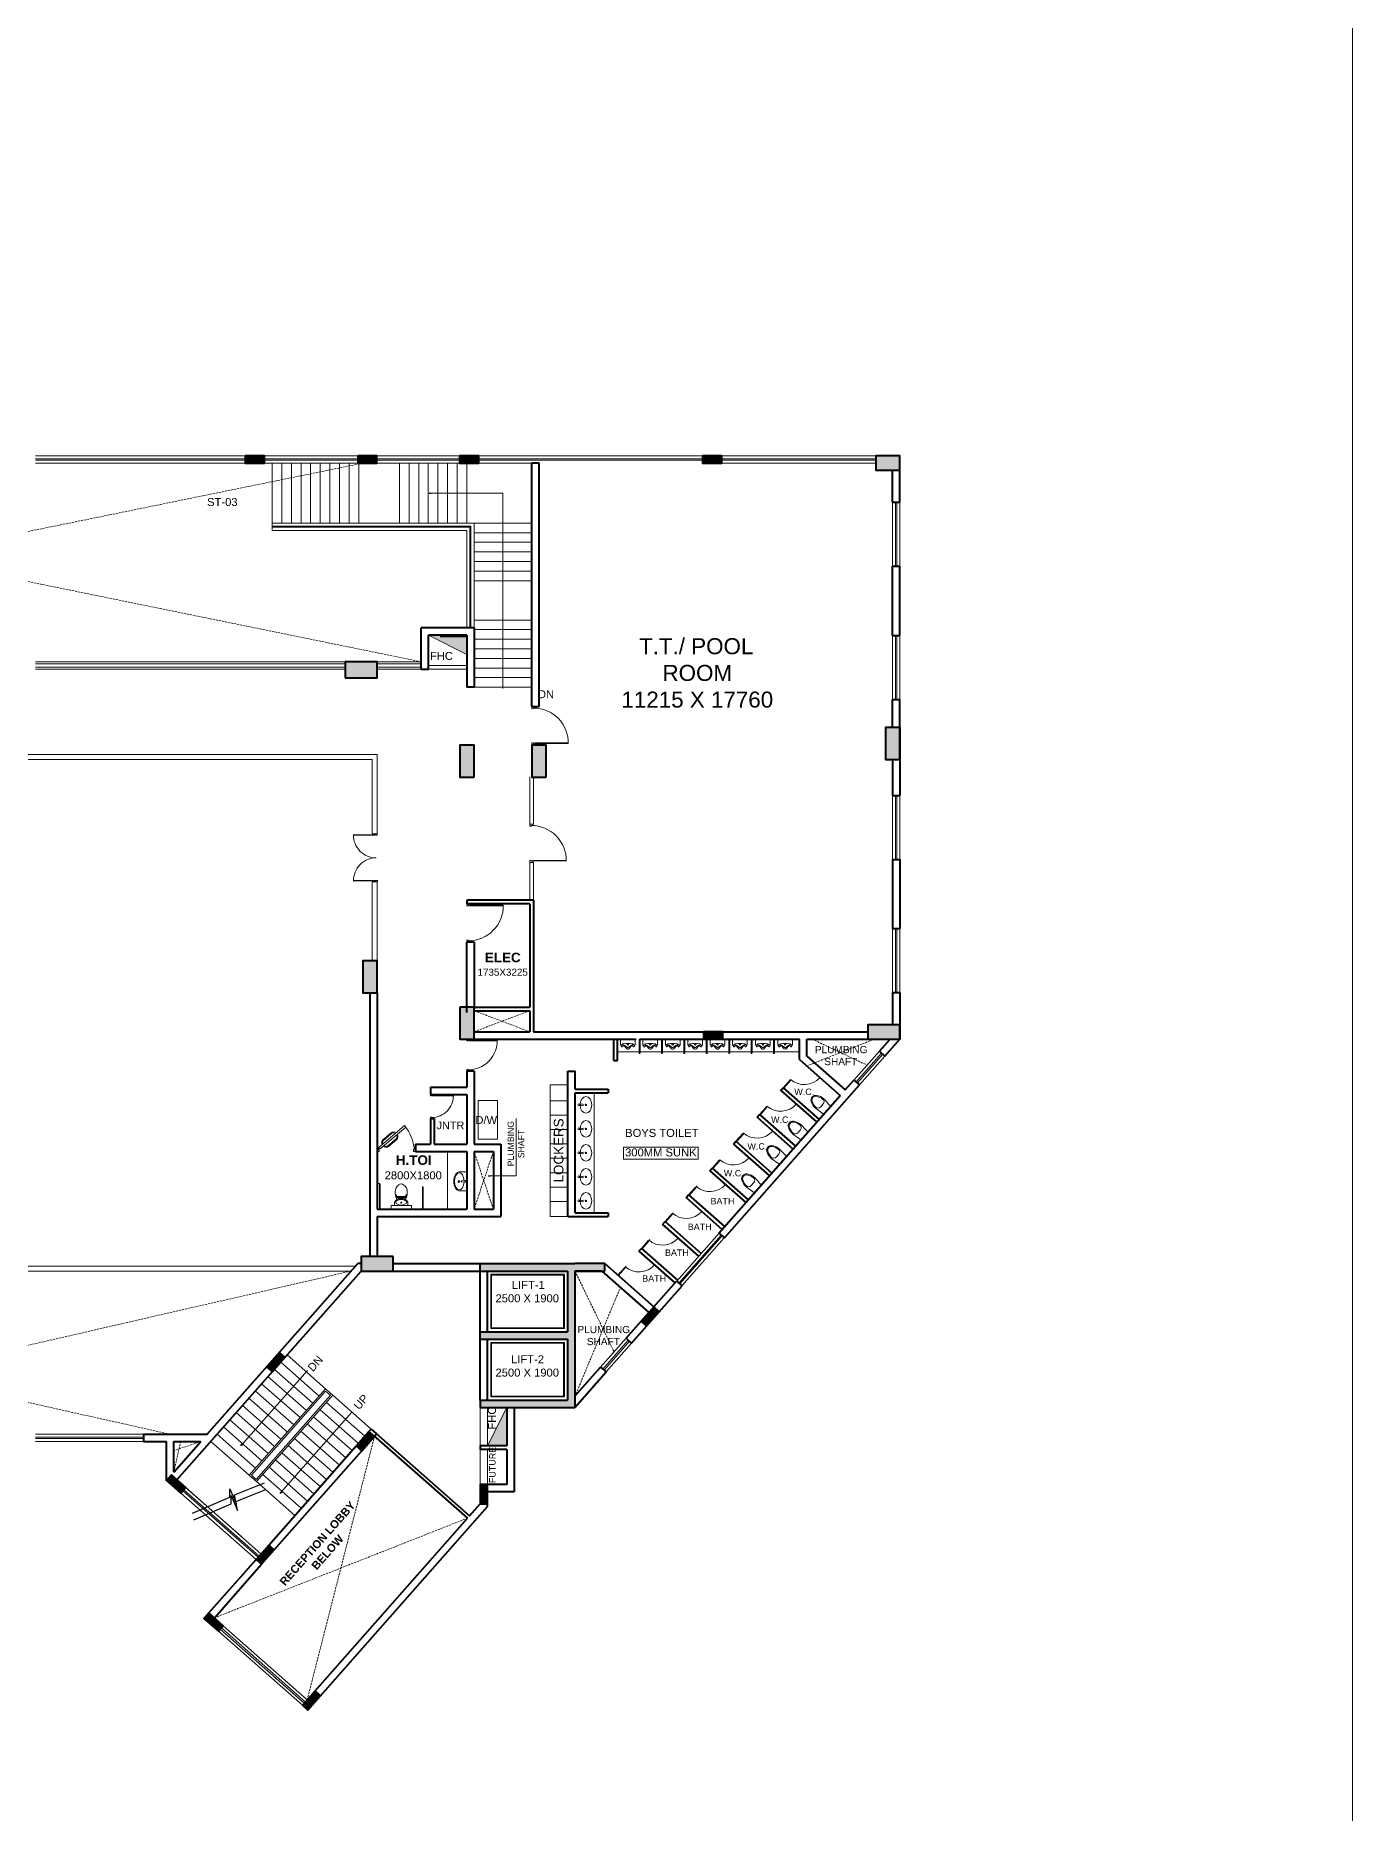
# Model space of a CAD drawing. Header units: inches. Extents: x 3031157 to 3117753, y 705284 to 945006.
# Drawn here: x 3076631 to 3117753, y 769387 to 824922 of the extents above; entities that cross this region are included whole.
import ezdxf

# ---------------------------------------------------------------- set-up
doc = ezdxf.new("R2010")
doc.units = ezdxf.units.IN
doc.header["$LTSCALE"] = 250
doc.header["$MEASUREMENT"] = 0
doc.linetypes.add('HIDDEN', pattern=[0.375, 0.25, -0.125])
doc.layers.get('0').update_dxf_attribs({"lineweight": 13})
for name, color, linetype, lineweight in [('col', 6, 'Continuous', 40), ('door', 3, 'Continuous', 15), ('ele', 2, 'Continuous', 20), ('fixtures', 171, 'Continuous', 15), ('hatch', 8, 'Continuous', 5), ('hidden', 116, 'HIDDEN', 13), ('Stairs', 2, 'Continuous', 18), ('text', 190, 'Continuous', 20), ('wall', 1, 'Continuous', 40), ('win', 4, 'Continuous', 18)]:
    doc.layers.add(name, color=color, linetype=linetype, lineweight=lineweight)
doc.styles.get("Standard").update_dxf_attribs({"font": 'swissc.ttf', "height": 100})
doc.dimstyles.get("Standard").update_dxf_attribs({"dimtxt": 100, "dimasz": 50, "dimexe": 50, "dimexo": 50, "dimgap": 1, "dimtad": 0, "dimdec": 0, "dimzin": 4, "dimdsep": 46, "dimtxsty": 'Standard', "dimblk1": 'ARCHTICK', "dimblk2": 'ARCHTICK', "dimsah": 1, "dimcen": 0, "dimdle": 50, "dimclrd": 45, "dimclre": 45, "dimclrt": 256, "dimadec": 0, "dimazin": 0, "dimtfac": 4, "dimtdec": 0, "dimtofl": 0, "dimtmove": 2, "dimatfit": 0, "dimldrblk": 'OPEN30', "dimfxl": 1.5, "dimtolj": 1, "dimtzin": 0, "dimlwd": 18, "dimlwe": 18, "dimarcsym": 0})

# ---------------------------------------------------------------- blocks, each defined once
blk = doc.blocks.new('DRGD')
at = {"layer": 'door', "color": 5, "lineweight": 18, "ltscale": 0.1, "extrusion": (-0.009968, 0.003642, 0.999944)}
for p, q in [((2728739, 21328, 0), (2728507, 20693, 0)), ((2728752, 21323, 0), (2728520, 20688, 0)), ((2728712, 21340, 0), (2728734, 21398)), ((2728712, 21340, 0), (2728740, 21330, 0)), ((2728734, 21398), (2728773, 21384, 0)), ((2728740, 21330, 0), (2728750, 21357, 0)), ((2728751, 21325, 0), (2728740, 21330, 0)), ((2728750, 21357, 0), (2728761, 21353, 0)), ((2728773, 21384, 0), (2728761, 21353, 0))]:
    blk.add_line(p, q, dxfattribs=at)
at = {"layer": 'door', "color": 5, "lineweight": 18, "ltscale": 0.1, "extrusion": (0.009988, -0.003586, 0.999944)}
for p, q in [((2730082, 20840, 0), (2729853, 20205, 0)), ((2730095, 20837, 0), (2729866, 20200, 0)), ((2730082, 20840, 0), (2730094, 20835, 0)), ((2730104, 20898, 0), (2730092, 20867, 0)), ((2730104, 20863, 0), (2730092, 20867, 0)), ((2730094, 20835, 0), (2730104, 20863, 0)), ((2730122, 20825, 0), (2730094, 20835, 0)), ((2730143, 20884, 0), (2730104, 20898, 0)), ((2730122, 20825, 0), (2730143, 20884, 0))]:
    blk.add_line(p, q, dxfattribs=at)
at = {"layer": 'door', "lineweight": 18, "ltscale": 0.1, "extrusion": (-0.009968, 0.003642, 0.999944)}
blk.add_arc((2728627, 21451, -27122), 708, 248.6234, 339.9457, dxfattribs=at)
at = {"layer": 'door', "lineweight": 18, "ltscale": 0.1, "extrusion": (0.009988, -0.003586, 0.999944)}
blk.add_arc((2729956, 20968, 27194), 708, 160.236, 251.5583, dxfattribs=at)
blk = doc.blocks.new('esr')
at = {"layer": 'door', "color": 5, "lineweight": 18, "ltscale": 0.1}
for p, q in [((3230921, 1727251), (3230914, 1727206)), ((3230914, 1727206), (3230959, 1727200)), ((3230921, 1727251), (3231016, 1727237)), ((3230959, 1727200), (3230956, 1727181)), ((3231007, 1727173), (3230956, 1727181)), ((3231016, 1727237), (3231007, 1727173)), ((3230749, 1726108), (3229720, 1726260)), ((3230753, 1726129), (3229722, 1726280)), ((3230746, 1726063), (3230753, 1726108)), ((3230746, 1726063), (3230842, 1726049)), ((3230756, 1726127), (3230753, 1726108)), ((3230753, 1726108), (3230797, 1726101)), ((3230797, 1726101), (3230800, 1726120)), ((3230851, 1726113), (3230800, 1726120)), ((3230842, 1726049), (3230851, 1726113))]:
    blk.add_line(p, q, dxfattribs=at)
at = {"layer": 'door', "lineweight": 18, "ltscale": 0.1}
blk.add_arc((3230800, 1726122, 0), 1089, 81.6364, 172.9588, dxfattribs=at)
blk = doc.blocks.new('urinal')
at = {"linetype": 'ByBlock'}
for p, q in [((-229, 178), (-193, 240)), ((-229, 178), (-210, 192)), ((-229, 0), (-229, 178)), ((229, 0), (-229, 0)), ((-206, 194), (-193, 238)), ((-162, 157), (-202, 192)), ((-149, 214), (-183, 241)), ((-148, 188), (-154, 165)), ((-34, 300), (-115, 216)), ((-112, 193), (-15, 262)), ((6, 311), (-6, 311)), ((112, 193), (15, 262)), ((116, 215), (34, 300)), ((148, 188), (154, 165)), ((149, 214), (183, 241)), ((162, 157), (202, 192)), ((229, 178), (193, 240)), ((206, 194), (193, 238)), ((229, 178), (210, 192)), ((229, 0), (229, 178))]:
    blk.add_line(p, q, dxfattribs=at)
blk.add_lwpolyline([(-229, 0), (229, 0), (229, 178), (193, 240, 0.462596), (183, 241), (149, 214, -0.372868), (116, 215), (34, 300, 0.202807), (6, 311), (-6, 311, 0.202927), (-34, 300), (-115, 216, -0.38943), (-149, 214), (-183, 241, 0.538117), (-193, 238), (-229, 178)], format="xyb", close=True)
for centre, radius, start, end in [((-206, 187, 680), 6.35, 49.3986, 128.422), ((-187, 237, 680), 6.35, 50.6743, 163.8161), ((-137, 186, 680), 38.1, 229.3974, 262.8826), ((-142, 161, 680), 12.7, 163.818, 262.782), ((-133, 233, 680), 25.4, 230.6746, 315.7843), ((-135, 184, 680), 12.7, 89.9999, 163.8173), ((-138, 229, 680), 44.4, 256.5857, 305.453), ((0, 1283, 680), 1143, 262.7821, 277.2179), ((-6, 273, 680), 38.1, 90.0004, 135.8591), ((0, 162, 680), 23.8, 291.257, 248.743), ((0, 241, 680), 25.4, 54.5473, 125.4527), ((6, 273, 680), 38.1, 44.1415, 89.9996), ((138, 229, 680), 44.4, 234.547, 283.4144), ((133, 233, 680), 25.4, 227.5305, 309.3256), ((135, 184, 680), 12.7, 16.1816, 89.9993), ((137, 186, 680), 38.1, 277.1175, 310.6026), ((142, 161, 680), 12.7, 277.2175, 16.1809), ((187, 237, 680), 6.35, 16.1838, 129.3258), ((206, 187, 680), 6.35, 51.5788, 130.6007)]:
    blk.add_arc(centre, radius, start, end, dxfattribs=at)
blk = doc.blocks.new('_ArchTick')
at = {"color": 0, "linetype": 'ByBlock', "const_width": 0.15}
blk.add_lwpolyline([(-0.5, -0.5), (0.5, 0.5)], dxfattribs=at)
blk = doc.blocks.new('_Open30')
at = {"color": 0, "linetype": 'ByBlock', "lineweight": -2}
for p, q in [((-1, 0.3), (0, 0)), ((0, 0), (-1, -0.3)), ((0, 0), (-1, 0))]:
    blk.add_line(p, q, dxfattribs=at)
blk = doc.blocks.new('Handicapped Door-flat-1')
at = {"layer": 'door', "color": 1, "ltscale": 0.1}
for p, q in [((-728, 285), (-728, 229)), ((-671, 229), (-728, 229)), ((-671, 229), (-671, 247)), ((-613, 247), (-671, 247)), ((-613, 285), (-613, 247)), ((-728, -765), (-728, -708)), ((-671, -708), (-728, -708)), ((-671, -708), (-671, -726)), ((-613, -726), (-671, -726)), ((-613, -765), (-613, -726))]:
    blk.add_line(p, q, dxfattribs=at)
at = {"layer": 'door', "color": 1, "linetype": 'Continuous', "ltscale": 0.1}
for p, q in [((-728, 285), (-613, 285)), ((-728, -765), (-613, -765))]:
    blk.add_line(p, q, dxfattribs=at)
at = {"layer": 'door', "ltscale": 0.1}
for p, q in [((-655, -683), (-56, 17)), ((-56, 17), (-17, -18)), ((-616, -718), (-17, -18)), ((-586, -451), (-395, -228)), ((-567, -467), (-377, -244)), ((-422, -591), (-232, -368)), ((-404, -607), (-213, -384)), ((-258, -218), (-258, -218)), ((-616, -718), (-655, -683))]:
    blk.add_line(p, q, dxfattribs=at)
at = {"layer": 'door'}
for centre, major_axis, start_param, end_param in [((-800, -984), (0, 1246), 5.624712, 6.133266), ((-511, -515), (0, 97.7), 0.862882, 2.433679), ((-511, -515), (0, 73.3), 0.862882, 2.433679), ((-321, -292), (0, 97.7), 5.575271, 7.146068), ((-321, -292), (0, 73.3), 5.575271, 7.146068), ((-288, -320), (0, 73.3), 4.004475, 5.452185), ((-288, -320), (0, 97.7), 4.004475, 5.483059), ((-478, -543), (0, 97.7), 2.525891, 4.004475), ((-478, -543), (0, 73.3), 2.556765, 4.004475)]:
    blk.add_ellipse(centre, major_axis=major_axis, ratio=0.999121, start_param=start_param, end_param=end_param, dxfattribs=at)
blk = doc.blocks.new('toilet')
at = {"layer": 'fixtures'}
for p, q in [((0, 202), (0, -202)), ((105, 208), (5, 208)), ((250, 156), (181, 132)), ((220, 90), (245, 94)), ((220, 70), (220, 90)), ((245, 66), (220, 70)), ((245, 97), (245, 140)), ((245, -97), (245, 97)), ((245, 88), (251, 88)), ((251, 72), (245, 72)), ((251, 88), (251, 72)), ((255, -87), (255, 87)), ((338, 181), (265, 165)), ((265, -145), (265, 145)), ((310, 149), (342, 156)), ((5, -208), (105, -208)), ((181, -132), (250, -156)), ((245, -66), (220, -70)), ((220, -70), (220, -90)), ((220, -90), (245, -94)), ((251, -72), (245, -72)), ((245, -88), (251, -88)), ((245, -140), (245, -97)), ((251, -88), (251, -72)), ((265, -165), (338, -181)), ((342, -156), (310, -149))]:
    blk.add_line(p, q, dxfattribs=at)
for radius in [16, 13]:
    blk.add_circle((90, 0), radius, dxfattribs=at)
for centre, radius, start, end in [((5, 202), 5, 90, 180), ((41, 64), 157, 36.0015, 65.8444), ((-117, -12), 331, 18.2042, 30.5751), ((-350, -28), 560, 2.8785, 12.3105), ((-350, 28), 560, 347.6895, 357.1215), ((270, 140), 25, 142.573, 180.002), ((250, 97), 5, 180, 270), ((270, 140), 25, 102.497, 142.568), ((250, 87), 5, 0, 90.001), ((290, 145), 25, 115.488, 180), ((1868, 0), 1583, 175.408, 184.592), ((315, 125), 25, 102.5, 175.408), ((430, -287), 477, 90.0002, 101.1575), ((430, -81), 271, 35.1556, 90.0607), ((541, 0), 134, 325.855, 34.145), ((5, -202), 5, 180, 270), ((41, -64), 157, 294.1556, 323.9985), ((-117, 12), 331, 329.4249, 341.7958), ((250, -97), 5, 90, 180), ((270, -140), 25, 179.998, 217.427), ((250, -87), 5, 269.999, 0), ((270, -140), 25, 217.432, 257.503), ((290, -145), 25, 179.999, 244.512), ((315, -125), 25, 184.592, 257.5), ((430, 287), 477, 258.8425, 269.9998), ((430, 81), 271, 269.9393, 324.8444)]:
    blk.add_arc(centre, radius, start, end, dxfattribs=at)
blk.add_ellipse((102, 0), major_axis=(0, -166), ratio=0.524375, dxfattribs=at)
blk = doc.blocks.new('HD-WB')
for p, q in [((0, 210), (0, 0)), ((0, 0), (278, 0)), ((276, 28), (283, 154)), ((278, 0), (600, 0)), ((324, 28), (317, 154)), ((600, 208), (600, 0))]:
    blk.add_line(p, q)
for centre, radius in [((300, 243), 30), ((300, 28), 24.3), ((300, 243), 20), ((300, 28), 16.2)]:
    blk.add_circle(centre, radius)
blk.add_arc((300, 154), 17.1, 359.9943, 179.9943)
for centre, major_axis, ratio, start_param, end_param in [((300, 208), (-300, 0), 0.667533, 3.141593, 6.283185), ((300, 232), (268, 0), 0.552016, -1.490812, 4.632335)]:
    blk.add_ellipse(centre, major_axis=major_axis, ratio=ratio, start_param=start_param, end_param=end_param)
blk = doc.blocks.new('A$C618E22CC')
at = {"ltscale": 0.005}
for p, q in [((25, 239, -60), (129, 227, -60)), ((129, 199, -60), (25, 187, -60))]:
    blk.add_line(p, q, dxfattribs=at)
for centre, radius in [((61, 213, -60), 16.2), ((210, 213, -60), 17)]:
    blk.add_circle(centre, radius, dxfattribs=at)
at = {"ltscale": 0.005, "extrusion": (0, 0, -1)}
blk.add_arc((-26, 213, 60), 25.7, 271.3849, 88.6151, dxfattribs=at)
at = {"ltscale": 0.005}
blk.add_arc((129, 213, -60), 13.6, 270.0001, 89.9999, dxfattribs=at)
at = {"ltscale": 0.005, "extrusion": (0, 0, -1)}
blk.add_ellipse((210, 213, -60), major_axis=(0, 213), ratio=0.698357, dxfattribs=at)
blk = doc.blocks.new('WC-WH')
for points in [[(315, 195), (22, 165, 0.384412), (0, 140), (0, -140, 0.383904), (22, -165, 0.001434), (314, -195, 0.140641), (560, -125, 0.259738), (630, 0, 0.259738), (560, 125, 0.139471)], [(225, 65), (225, -65, 0.422961), (328, -165, 0.13189), (544, -100, 0.259738), (600, 0, 0.259738), (544, 100, 0.13189), (328, 165, 0.422961)]]:
    blk.add_lwpolyline(points, format="xyb", close=True)
blk.add_arc((316, -170), 25, 264.2811, 270.16)
blk = doc.blocks.new('A$C68EC05DD')
at = {"layer": 'fixtures'}
for p, q in [((430, 650), (0, 163)), ((917, 220), (901, 201)), ((936, 203), (920, 184))]:
    blk.add_line(p, q, dxfattribs=at)
blk.add_arc((430, 650), 650, 228.5492, 318.5492, dxfattribs=at)

msp = doc.modelspace()

# ---------------------------------------------------------------- hatches: boundary and pattern name
at = {"layer": 'hatch'}
for points in [[(3083181, 811795), (3083181, 811565), (3083781, 811565), (3083781, 811795)], [(3086693, 811795), (3086693, 811565), (3087293, 811565), (3087293, 811795)], [(3089871, 811795), (3089871, 811565), (3090471, 811565), (3090471, 811795)], [(3097461, 811795), (3097461, 811565), (3098061, 811565), (3098061, 811795)], [(3103621, 811345), (3103621, 811795), (3102871, 811795), (3102871, 811345)], [(3086296, 805360), (3086296, 804860), (3087296, 804860), (3087296, 805360)], [(3103171, 802310), (3103621, 802310), (3103621, 803310), (3103171, 803310)], [(3089876, 801760), (3090326, 801760), (3090326, 802760), (3089876, 802760)], [(3092126, 801760), (3092576, 801760), (3092576, 802760), (3092126, 802760)], [(3086846, 795015), (3087296, 795015), (3087296, 796015), (3086846, 796015)], [(3090326, 794575), (3089876, 794575), (3089876, 793575), (3090326, 793575)], [(3097492, 793805), (3097492, 793575), (3098092, 793575), (3098092, 793805)], [(3103621, 793575), (3103621, 794025), (3102621, 794025), (3102621, 793575)], [(3087796, 786330), (3087796, 786780), (3086796, 786780), (3086796, 786330)], [(3093474, 786560), (3090514, 786560), (3090514, 786330), (3093244, 786330), (3093244, 784430), (3090514, 784430), (3090514, 784200), (3093244, 784200), (3093244, 782300), (3090514, 782300), (3090514, 782070), (3093474, 782070)], [(3093474, 786560), (3093474, 786330), (3094406, 786330), (3094406, 786560)], [(3095540, 784760), (3095712, 784608), (3096109, 785058), (3095937, 785210)], [(3083849, 783336), (3084021, 783184), (3084418, 783634), (3084246, 783786)], [(3086646, 780869), (3086819, 780717), (3087216, 781167), (3087043, 781319)], [(3081322, 779564), (3081170, 779392), (3080720, 779789), (3080872, 779961)], [(3090514, 779061), (3090744, 779061), (3090744, 779661), (3090514, 779661)], [(3083518, 777321), (3083690, 777169), (3084087, 777619), (3083915, 777771)], [(3082042, 775649), (3081890, 775476), (3082340, 775079), (3082492, 775252)], [(3084962, 772767), (3085135, 772615), (3085532, 773064), (3085359, 773217)]]:
    msp.add_hatch(color=256, dxfattribs=at).paths.add_polyline_path(points)
h = msp.add_hatch(color=256, dxfattribs=at)
h.dxf.hatch_style = 1
h.paths.add_polyline_path([(3090101, 805589), (3090101, 806187), (3088901, 806189)])
h = msp.add_hatch(dxfattribs=at)
h.set_pattern_fill('ANSI31', color=256)
h.set_pattern_definition([(45, (-4476695.52268, 1984438.26766), (-0.0883883476483, 0.0883883476483), [])])
h.paths.add_polyline_path([(3090744, 780870), (3091342, 780870), (3091344, 782070)])

# ---------------------------------------------------------------- linework, layer by layer
msp.add_lwpolyline([(3031157, 945006), (3117753, 945006), (3117753, 705284), (3031157, 705284)], close=True)
at = {"layer": 'col'}
for p, q in [((3090514, 786330), (3090514, 786560)), ((3090514, 786560), (3093474, 786560)), ((3090514, 786330), (3090514, 786560)), ((3094406, 786560), (3093474, 786560)), ((3093474, 786560), (3093474, 786560)), ((3094406, 786560, 9440), (3093474, 786560, 9440)), ((3094406, 786330, 9440), (3094406, 786560, 9440)), ((3090514, 786330), (3093244, 786330)), ((3090514, 786330), (3093244, 786330)), ((3093244, 786330), (3093244, 784430)), ((3093244, 786330), (3093244, 784430)), ((3094319, 786330), (3093474, 786330)), ((3093474, 786330), (3093474, 782070)), ((3093474, 786330, 9440), (3094406, 786330, 9440)), ((3090514, 784430), (3093244, 784430)), ((3090514, 784200), (3090514, 784430)), ((3090514, 784430), (3093244, 784430)), ((3090514, 784200), (3090514, 784430)), ((3090514, 784200), (3093244, 784200)), ((3090514, 784200), (3093244, 784200)), ((3093244, 784200), (3093244, 782300)), ((3093244, 784200), (3093244, 782300)), ((3090514, 782300), (3093244, 782300)), ((3090514, 782300), (3090514, 782070)), ((3090514, 782300), (3093244, 782300)), ((3090514, 782300), (3090514, 782070)), ((3090514, 782070), (3093474, 782070)), ((3090514, 782070), (3093474, 782070)), ((3093056, 782070), (3093474, 782070))]:
    msp.add_line(p, q, dxfattribs=at)
for points, elevation in [([(3083181, 811795), (3083181, 811565), (3083781, 811565), (3083781, 811795)], 18880), ([(3086693, 811795), (3086693, 811565), (3087293, 811565), (3087293, 811795)], 9440), ([(3089871, 811795), (3089871, 811565), (3090471, 811565), (3090471, 811795)], 9440), ([(3097461, 811795), (3097461, 811565), (3098061, 811565), (3098061, 811795)], 18880), ([(3103621, 811345), (3103621, 811795), (3102871, 811795), (3102871, 811345)], 18880), ([(3086296, 804860), (3087296, 804860), (3087296, 805360), (3086296, 805360)], 9440), ([(3103621, 802310), (3103621, 803310), (3103171, 803310), (3103171, 802310)], 18880), ([(3090326, 801760), (3090326, 802760), (3089876, 802760), (3089876, 801760)], 28320), ([(3092576, 801760), (3092576, 802760), (3092126, 802760), (3092126, 801760)], 28320), ([(3087296, 795015), (3087296, 796015), (3086846, 796015), (3086846, 795015)], 18880), ([(3089876, 794575), (3089876, 793575), (3090326, 793575), (3090326, 794575)], 9440), ([(3097492, 793805), (3097492, 793575), (3098092, 793575), (3098092, 793805)], 18880), ([(3103621, 794025), (3102621, 794025), (3102621, 793575), (3103621, 793575)], 18880), ([(3087796, 786780), (3086796, 786780), (3086796, 786330), (3087796, 786330)], 18880), ([(3095540, 784760), (3095712, 784608), (3096109, 785058), (3095937, 785210)], 18880), ([(3083849, 783336), (3084021, 783184), (3084418, 783634), (3084246, 783786)], -231074), ([(3086646, 780869), (3086819, 780717), (3087216, 781167), (3087043, 781319)], -231074), ([(3081322, 779564), (3081170, 779392), (3080720, 779789), (3080872, 779961)], 28320), ([(3090514, 779061), (3090744, 779061), (3090744, 779661), (3090514, 779661)], 9440), ([(3083518, 777321), (3083690, 777169), (3084087, 777619), (3083915, 777771)], 9440), ([(3082042, 775649), (3081890, 775476), (3082340, 775079), (3082492, 775252)], 9440), ([(3084962, 772767), (3085135, 772615), (3085532, 773064), (3085359, 773217)], 18880)]:
    msp.add_lwpolyline(points, close=True, dxfattribs=dict(at, elevation=elevation))
at = {"layer": 'Defpoints'}
for points in [[(3081536, 778770), (3082701, 779270), (3082699, 779524), (3082894, 779065), (3082847, 779339), (3083781, 779714)], [(3081578, 778559), (3082743, 779059), (3082741, 779313), (3082936, 778854), (3082889, 779129), (3083823, 779503)]]:
    msp.add_lwpolyline(points, dxfattribs=at)
at = {"layer": 'ele'}
for p, q in [((3091226, 810628), (3091226, 804736)), ((3091226, 810628), (3091226, 804530)), ((3090101, 805589), (3088901, 806189)), ((3076631, 805360), (3088671, 805360)), ((3076631, 805360), (3088671, 805360)), ((3076631, 805130), (3086296, 805130)), ((3087296, 805130), (3088671, 805130)), ((3088901, 805244), (3090096, 805244)), ((3088901, 805129), (3090096, 805129)), ((3102186, 792295), (3102980, 793195)), ((3102254, 792236), (3103047, 793136)), ((3103085, 793103), (3102291, 792203)), ((3102359, 792143), (3103152, 793043)), ((3092698, 788030), (3092698, 792150)), ((3093248, 792150), (3092698, 792150)), ((3093248, 791650), (3092698, 791650)), ((3093248, 791200), (3092698, 791200)), ((3093248, 790750), (3092698, 790750)), ((3093248, 790300), (3092698, 790300)), ((3093248, 789850), (3092698, 789850)), ((3093248, 789400), (3092698, 789400)), ((3093248, 788950), (3092698, 788950)), ((3093248, 788500), (3092698, 788500)), ((3093248, 788030), (3092698, 788030)), ((3094277, 783328), (3095071, 784228)), ((3094345, 783269), (3095139, 784169)), ((3095176, 784136), (3094382, 783236)), ((3094450, 783176), (3095244, 784076)), ((3090514, 782070), (3090514, 780870)), ((3090744, 782070), (3090744, 780870)), ((3090744, 780870), (3091344, 782070)), ((3090514, 780755), (3090514, 779061)), ((3090744, 780755), (3090744, 778974))]:
    msp.add_line(p, q, dxfattribs=at)
for points in [[(3090844, 784530), (3093144, 784530), (3093144, 786230), (3090844, 786230)], [(3090869, 784555), (3093119, 784555), (3093119, 786205), (3090869, 786205)], [(3090844, 782400), (3093144, 782400), (3093144, 784100), (3090844, 784100)], [(3090869, 782425), (3093119, 782425), (3093119, 784075), (3090869, 784075)]]:
    msp.add_lwpolyline(points, close=True, dxfattribs=at)
at = {"layer": 'fixtures'}
for p, q in [((3094806, 793175), (3100484, 793175)), ((3099975, 792055), (3100190, 792298)), ((3099994, 792038), (3100209, 792282)), ((3094078, 788145), (3094078, 791895)), ((3099238, 791218), (3099453, 791462)), ((3099257, 791202), (3099471, 791446)), ((3098500, 790382), (3098715, 790626)), ((3098519, 790366), (3098734, 790609)), ((3089496, 790060), (3089496, 788260)), ((3097763, 789546), (3097978, 789790)), ((3097781, 789529), (3097996, 789773)), ((3087311, 789079), (3087339, 789079)), ((3087311, 789059), (3087339, 789059)), ((3087369, 788277), (3087369, 789029)), ((3087389, 788277), (3087389, 789029)), ((3097025, 788710), (3097240, 788953)), ((3097044, 788693), (3097259, 788937)), ((3097269, 788988), (3097288, 788971)), ((3096288, 787874), (3096503, 788117)), ((3096306, 787857), (3096521, 788101)), ((3096531, 788152), (3096550, 788135)), ((3095550, 787037), (3095765, 787281)), ((3095569, 787021), (3095784, 787264)), ((3095794, 787316), (3095813, 787299)), ((3094813, 786201), (3095028, 786445)), ((3094831, 786185), (3095046, 786428)), ((3095056, 786479), (3095075, 786463))]:
    msp.add_line(p, q, dxfattribs=at)
at = {"layer": 'fixtures', "extrusion": (1.12692e-05, 0.002943, 0.999996)}
msp.add_line((3087311, 789080), (3087311, 789055), dxfattribs=at)
at = {"layer": 'fixtures', "extrusion": (0.001609, -0.001603, 0.999997)}
for p, q in [((3088709, 788260), (3088709, 788946)), ((3088734, 788260), (3088734, 788946))]:
    msp.add_line(p, q, dxfattribs=at)
at = {"layer": 'fixtures', "extrusion": (-0.002943, 1.12692e-05, 0.999996)}
msp.add_line((3087366, 788277), (3087391, 788277), dxfattribs=at)
at = {"layer": 'fixtures', "extrusion": (0.001166, -0.00167, 0.999998)}
msp.add_line((3087731, 788376), (3088368, 788375), dxfattribs=at)
at = {"layer": 'fixtures', "extrusion": (0.001304, -0.001281, 0.999998)}
for p, q in [((3087731, 788376), (3087731, 788261)), ((3088368, 788375), (3088367, 788260))]:
    msp.add_line(p, q, dxfattribs=at)
at = {"layer": 'fixtures'}
for points in [[(3095506, 793140), (3095506, 793575), (3095476, 793575), (3095476, 793139, 0.871262)], [(3096206, 793140), (3096206, 793575), (3096176, 793575), (3096176, 793139, 0.871262)], [(3096906, 793140), (3096906, 793575), (3096876, 793575), (3096876, 793139, 0.871262)], [(3097606, 793140), (3097606, 793575), (3097576, 793575), (3097576, 793139, 0.871262)], [(3098306, 793140), (3098306, 793575), (3098276, 793575), (3098276, 793139, 0.871262)], [(3099006, 793140), (3099006, 793575), (3098976, 793575), (3098976, 793139, 0.871262)], [(3099706, 793140), (3099706, 793575), (3099676, 793575), (3099676, 793139, 0.871262)]]:
    msp.add_lwpolyline(points, format="xyb", close=True, dxfattribs=at)
at = {"layer": 'fixtures', "extrusion": (1.12692e-05, 0.002943, 0.999996), "elevation": 5353}
for points in [[(3087304, 789064), (3087304, 789005), (3087296, 789005), (3087296, 789064)], [(3087296, 789064), (3087304, 789064)]]:
    msp.add_lwpolyline(points, dxfattribs=at)
at = {"layer": 'fixtures', "extrusion": (-0.002943, 1.12692e-05, 0.999996), "elevation": 13195}
for points in [[(3087364, 788270), (3087422, 788270), (3087422, 788262), (3087364, 788262)], [(3087364, 788262), (3087364, 788270)]]:
    msp.add_lwpolyline(points, dxfattribs=at)
at = {"layer": 'fixtures', "extrusion": (1.12692e-05, 0.002943, 0.999996)}
for centre, start, end in [((3087311, 789084, 2357), 179.9872, 273.2041), ((3087311, 789045, 2357), 86.7703, 179.9872)]:
    msp.add_arc(centre, 6.68, start, end, dxfattribs=at)
at = {"layer": 'fixtures'}
for centre, radius, start, end in [((3087339, 789029), 50, 359.9999, 89.9999), ((3087339, 789029), 30, 359.9999, 89.9999), ((3088721, 788947), 12.5, 355.3172, 184.2707)]:
    msp.add_arc(centre, radius, start, end, dxfattribs=at)
at = {"layer": 'fixtures', "extrusion": (-0.002943, 1.12692e-05, 0.999996)}
for centre, start, end in [((3087346, 788276, -9077), 269.9872, 3.2041), ((3087384, 788276, -9077), 176.7703, 269.9872)]:
    msp.add_arc(centre, 6.68, start, end, dxfattribs=at)
at = {"layer": 'hidden'}
for p, q in [((3056461, 805360), (3086846, 811565)), ((3088671, 805360), (3058286, 811565)), ((3092061, 794460), (3090326, 793805)), ((3090326, 794460), (3092061, 793805)), ((3100714, 792737), (3102831, 793575)), ((3100876, 793575), (3102598, 792762)), ((3090926, 788260), (3090326, 790060)), ((3090926, 790060), (3090326, 788260)), ((3058066, 786330), (3080836, 781230)), ((3064296, 781230), (3086489, 786330)), ((3093474, 786330), (3094698, 783805)), ((3093474, 782417), (3094896, 785821)), ((3080950, 780049), (3081166, 781000)), ((3081788, 781000), (3080950, 780722)), ((3085114, 772939), (3087216, 781167)), ((3082215, 775496), (3090115, 778609))]:
    msp.add_line(p, q, dxfattribs=at)
at = {"layer": 'Stairs'}
for p, q in [((3084021, 811565), (3084021, 809692)), ((3084321, 811565), (3084321, 809692)), ((3084621, 811565), (3084621, 809692)), ((3084921, 811565), (3084921, 809692)), ((3085221, 811565), (3085221, 809692)), ((3085521, 811565), (3085521, 809692)), ((3085821, 811565), (3085821, 809692)), ((3086120, 811565), (3086121, 809692)), ((3086421, 811565), (3086421, 809692)), ((3086721, 811565), (3086721, 809692)), ((3087996, 811565), (3087996, 809692)), ((3088296, 811565), (3088296, 809692)), ((3088596, 811565), (3088596, 809692)), ((3088896, 811565), (3088896, 809692)), ((3089196, 811565), (3089196, 809692)), ((3089496, 811565), (3089496, 809692)), ((3089796, 811565), (3089796, 809692)), ((3090096, 811565), (3090096, 809692)), ((3090326, 809692), (3092126, 809692)), ((3090326, 809392), (3092126, 809392)), ((3090326, 809092), (3092126, 809092)), ((3090326, 808792), (3092126, 808792)), ((3090326, 808492), (3092126, 808492)), ((3090326, 808192), (3092126, 808192)), ((3090326, 807892), (3092126, 807892)), ((3090326, 806665), (3092126, 806665)), ((3090326, 806365), (3092126, 806365)), ((3090326, 806065), (3092126, 806065)), ((3076631, 805295), (3086296, 805295)), ((3087296, 805295), (3088671, 805295)), ((3090326, 805765), (3092126, 805765)), ((3090326, 805465), (3092126, 805465)), ((3076631, 805195), (3086296, 805195)), ((3087296, 805195), (3088671, 805195)), ((3090326, 805165), (3092126, 805165)), ((3090326, 804865), (3092126, 804865)), ((3090326, 804565), (3092126, 804565)), ((3085684, 782650), (3084484, 783709)), ((3085288, 782200), (3084088, 783259)), ((3085486, 782425), (3084286, 783484)), ((3083303, 779951), (3085684, 782650)), ((3083374, 779955), (3085689, 782580)), ((3084692, 781525), (3083492, 782584)), ((3084891, 781750), (3083691, 782809)), ((3085089, 781975), (3083889, 783034)), ((3085684, 782650), (3085909, 782452)), ((3085689, 782580), (3085839, 782448)), ((3084295, 781075), (3083095, 782134)), ((3084494, 781300), (3083294, 782359)), ((3083524, 779823), (3085839, 782448)), ((3083528, 779752), (3085909, 782452)), ((3085513, 782002), (3086713, 780944)), ((3085711, 782227), (3086911, 781169)), ((3085909, 782452), (3087109, 781394)), ((3083700, 780401), (3082500, 781459)), ((3083899, 780626), (3082699, 781684)), ((3084097, 780851), (3082897, 781909)), ((3085116, 781552), (3086316, 780494)), ((3085314, 781777), (3086514, 780719)), ((3083303, 779951), (3082103, 781009)), ((3083502, 780176), (3082302, 781234)), ((3084520, 780877), (3085720, 779819)), ((3084719, 781102), (3085919, 780044)), ((3084917, 781327), (3086117, 780269)), ((3084124, 780427), (3085323, 779369)), ((3084322, 780652), (3085522, 779594)), ((3083528, 779752), (3083303, 779951)), ((3083524, 779823), (3083374, 779955)), ((3083528, 779752), (3084728, 778694)), ((3083727, 779977), (3084927, 778919)), ((3083925, 780202), (3085125, 779144))]:
    msp.add_line(p, q, dxfattribs=at)
at = {"layer": 'text'}
for points in [[(3090452, 790452), (3091052, 790452), (3091052, 791652), (3090452, 791652)], [(3094989, 790202), (3097325, 790202), (3097325, 789821), (3094989, 789821)]]:
    msp.add_lwpolyline(points, close=True, dxfattribs=at)
at = {"layer": 'wall'}
for p, q in [((3092126, 803960), (3092126, 811565)), ((3092356, 811565), (3092126, 811565)), ((3092356, 803960), (3092356, 811565)), ((3103391, 811345), (3103621, 811345)), ((3103391, 810345), (3103391, 811345)), ((3103391, 811345), (3103621, 811345)), ((3103621, 810345), (3103621, 811345)), ((3103391, 810345), (3103621, 810345)), ((3103391, 806185), (3103391, 808345)), ((3103391, 808345), (3103621, 808345)), ((3103621, 806185), (3103621, 808345)), ((3088671, 805130), (3088671, 806419)), ((3090326, 806419), (3088671, 806419)), ((3090326, 806419), (3090325, 804565)), ((3090096, 806189), (3088901, 806189)), ((3088901, 805130), (3088901, 806189)), ((3089266, 806159), (3090096, 806159)), ((3090096, 806189), (3090095, 804565)), ((3103391, 806185), (3103621, 806185)), ((3088671, 805130), (3088901, 805130)), ((3090325, 804565), (3090095, 804565)), ((3103391, 803310), (3103391, 804185)), ((3103391, 804185), (3103621, 804185)), ((3103621, 803185), (3103621, 804185)), ((3092126, 803960), (3092356, 803960)), ((3103621, 803310), (3103621, 801185)), ((3103391, 802310), (3103391, 801185)), ((3103391, 801185), (3103621, 801185)), ((3103391, 799185), (3103391, 797025)), ((3103391, 799185), (3103621, 799185)), ((3103621, 799185), (3103621, 797025)), ((3092176, 797915), (3090101, 797915)), ((3090101, 797915), (3090101, 797800)), ((3092061, 797800), (3090101, 797800)), ((3092061, 797800), (3092061, 794575)), ((3092176, 797915), (3092176, 793805)), ((3103391, 797025), (3103621, 797025)), ((3090096, 794405), (3090096, 796600)), ((3090326, 796600), (3090096, 796600)), ((3090326, 796600), (3090326, 794520)), ((3087066, 795015), (3087066, 786780)), ((3087066, 795015), (3087296, 795015)), ((3087066, 795015), (3087296, 795015)), ((3087296, 795015), (3087296, 788260)), ((3103391, 795025), (3103391, 794025)), ((3103391, 795025), (3103621, 795025)), ((3103621, 795025), (3103621, 793575)), ((3090326, 794575), (3092061, 794575)), ((3090326, 794460), (3092061, 794460)), ((3092061, 794460), (3092061, 793805)), ((3090326, 793805), (3092061, 793805)), ((3092176, 793805), (3097492, 793805)), ((3098092, 793805), (3102621, 793805)), ((3090326, 793575), (3095391, 793575)), ((3094691, 792910), (3094691, 793575)), ((3094806, 792910), (3094806, 793575)), ((3095506, 793575), (3100484, 793575)), ((3100484, 792940), (3100484, 793575)), ((3100714, 793575), (3103314, 793575)), ((3100714, 793043), (3100714, 793575)), ((3100714, 793043), (3101913, 791986)), ((3102980, 793195), (3103314, 793575)), ((3102980, 793195), (3103152, 793043)), ((3103152, 793043), (3103621, 793575)), ((3090096, 792575), (3090096, 792075)), ((3090326, 792575), (3090096, 792575)), ((3090326, 792575), (3090326, 790290)), ((3093248, 788030), (3093248, 792575)), ((3093248, 792575), (3093478, 792575)), ((3093478, 792010), (3093478, 792575)), ((3094691, 792910), (3094806, 792910)), ((3100484, 792940), (3101761, 791813)), ((3088966, 792075), (3090096, 792075)), ((3088966, 792075), (3088966, 791845)), ((3093478, 792010), (3094513, 792010)), ((3094513, 792010), (3094513, 791895)), ((3098143, 787364), (3102359, 792143)), ((3099898, 791969), (3099974, 792055)), ((3099899, 791968), (3099975, 792055)), ((3099899, 791968), (3101024, 790976)), ((3099975, 792055), (3101100, 791062)), ((3101913, 791986), (3102186, 792295)), ((3102186, 792295), (3102359, 792143)), ((3088966, 791845), (3090096, 791845)), ((3090096, 791845), (3090096, 790290)), ((3093478, 791895), (3094513, 791895)), ((3093478, 788145), (3093478, 791895)), ((3097971, 787516), (3101761, 791813)), ((3088966, 791095), (3089081, 791095)), ((3088966, 791095), (3088966, 790290)), ((3089081, 791095), (3089081, 790290)), ((3099161, 791133), (3099237, 791219)), ((3099161, 791133), (3100286, 790141)), ((3099237, 791219), (3100362, 790227)), ((3088496, 790290), (3088496, 790060)), ((3088496, 790290), (3088966, 790290)), ((3089081, 790290), (3090096, 790290)), ((3090326, 790290), (3091156, 790290)), ((3091156, 790290), (3091156, 788030)), ((3098423, 790297), (3098499, 790383)), ((3098423, 790297), (3099548, 789305)), ((3098499, 790383), (3099624, 789391)), ((3088496, 790060), (3090096, 790060)), ((3090096, 790060), (3090096, 788260)), ((3090326, 790060), (3090326, 788260)), ((3090326, 790060), (3090926, 790060)), ((3090926, 790060), (3090926, 788260)), ((3097686, 789461), (3097762, 789547)), ((3097686, 789461), (3097762, 789547)), ((3097686, 789461), (3098811, 788468)), ((3097762, 789547), (3098887, 788555)), ((3096948, 788624), (3097024, 788711)), ((3096948, 788624), (3097024, 788711)), ((3096948, 788624), (3098073, 787632)), ((3097024, 788711), (3098149, 787718)), ((3087296, 788260), (3090096, 788260)), ((3090326, 788260), (3090926, 788260)), ((3093478, 788145), (3094513, 788145)), ((3094513, 788145), (3094513, 788030)), ((3087296, 788030), (3087296, 786780)), ((3087296, 788030), (3090326, 788030)), ((3090326, 788030), (3091156, 788030)), ((3093248, 788030), (3094513, 788030)), ((3096211, 787788), (3096287, 787874)), ((3096211, 787788), (3096287, 787874)), ((3096211, 787788), (3097336, 786796)), ((3096287, 787874), (3097412, 786882)), ((3097971, 787516), (3098143, 787364)), ((3095473, 786952), (3095549, 787038)), ((3095473, 786952), (3095549, 787038)), ((3095473, 786952), (3096598, 785960)), ((3095549, 787038), (3096674, 786046)), ((3086796, 786560), (3086692, 786560)), ((3087796, 786560), (3090514, 786560)), ((3094406, 786560), (3095937, 785210)), ((3081045, 779809), (3086796, 786330)), ((3087796, 786330), (3090514, 786330)), ((3090514, 785830), (3090514, 786330)), ((3090514, 784447), (3090514, 786330)), ((3090744, 785830), (3090744, 786330)), ((3090744, 784430), (3090744, 786330)), ((3094319, 786330), (3095785, 785037)), ((3095244, 784076), (3096820, 785864)), ((3095937, 785210), (3096648, 786016)), ((3096648, 786016), (3096820, 785864)), ((3090514, 784430), (3090514, 784930)), ((3090744, 784430), (3090744, 784930)), ((3095071, 784228), (3095785, 785037)), ((3090514, 782300), (3090514, 784447)), ((3090744, 783700), (3090744, 784200)), ((3090744, 782300), (3090744, 784200)), ((3095071, 784228), (3095244, 784076)), ((3093474, 782417), (3094277, 783328)), ((3093474, 782070), (3094450, 783176)), ((3094277, 783328), (3094450, 783176)), ((3090744, 782300), (3090744, 782800)), ((3091344, 782070), (3091344, 780870)), ((3091574, 782070), (3091574, 779431)), ((3087043, 781319), (3087109, 781394)), ((3087109, 781394), (3087282, 781242)), ((3080006, 781230), (3081991, 781230)), ((3080006, 781230), (3080006, 781000)), ((3080006, 781000), (3080720, 781000)), ((3080720, 779789), (3080720, 781000)), ((3080950, 781000), (3081788, 781000)), ((3080950, 780049), (3080950, 781000)), ((3083915, 777771), (3086646, 780869)), ((3087187, 781192), (3090115, 778609)), ((3087216, 781167), (3087282, 781242)), ((3087254, 781267), (3090181, 778684)), ((3091344, 780870), (3090514, 780870)), ((3090514, 780870), (3090514, 780755)), ((3084087, 777619), (3086819, 780717)), ((3091344, 780755), (3090514, 780755)), ((3091344, 780755), (3091344, 779661)), ((3091344, 779661), (3090744, 779661)), ((3090744, 778974), (3090744, 779431)), ((3091574, 779431), (3090744, 779431)), ((3085359, 773217), (3090115, 778609)), ((3085532, 773064), (3090744, 778974)), ((3090181, 778684), (3090514, 779061)), ((3082042, 775649), (3083518, 777321)), ((3082215, 775496), (3083690, 777169))]:
    msp.add_line(p, q, dxfattribs=at)
for points in [[(3081991, 781230), (3086692, 786560)], [(3080950, 780049), (3081788, 781000)]]:
    msp.add_lwpolyline(points, dxfattribs=at)
at = {"layer": 'win'}
for p, q in [((3083181, 811795), (3076631, 811795)), ((3083181, 811700), (3076631, 811700)), ((3083181, 811660), (3076631, 811660)), ((3083181, 811565), (3076631, 811565)), ((3089871, 811795), (3083781, 811795)), ((3089871, 811700), (3083781, 811700)), ((3089871, 811660), (3083781, 811660)), ((3089871, 811565), (3083781, 811565)), ((3090471, 811795), (3097461, 811795)), ((3090471, 811700), (3097461, 811700)), ((3090471, 811660), (3097461, 811660)), ((3090471, 811565), (3092126, 811565)), ((3097461, 811565), (3097461, 811795)), ((3098061, 811795), (3102871, 811795)), ((3098061, 811795), (3098061, 811565)), ((3098061, 811700), (3102871, 811700)), ((3098061, 811660), (3102871, 811660)), ((3098061, 811565), (3102871, 811565)), ((3102871, 811565), (3102871, 811795)), ((3103391, 810345), (3103391, 808345)), ((3103486, 810345), (3103486, 808345)), ((3103526, 808345), (3103526, 810345)), ((3103621, 808345), (3103621, 810345)), ((3084021, 809692), (3090326, 809692)), ((3084021, 809692), (3084021, 809462)), ((3084021, 809592), (3090226, 809592)), ((3084021, 809562), (3090196, 809562)), ((3084021, 809462), (3090096, 809462)), ((3090097, 806419), (3090096, 809462)), ((3090197, 806419), (3090196, 809562)), ((3090227, 806419), (3090226, 809592)), ((3090327, 806365), (3090326, 809692)), ((3103391, 806185), (3103391, 804185)), ((3103486, 806185), (3103486, 804185)), ((3103526, 804185), (3103526, 806185)), ((3103621, 804185), (3103621, 806185)), ((3057836, 802460), (3087296, 802460)), ((3057986, 802310), (3087146, 802310)), ((3087146, 802310), (3087146, 799987)), ((3087296, 802460), (3087296, 799987)), ((3092061, 800293), (3092061, 801771)), ((3092176, 800293), (3092176, 801771)), ((3103391, 799185), (3103391, 801185)), ((3103486, 799185), (3103486, 801185)), ((3103526, 801185), (3103526, 799185)), ((3103621, 801185), (3103621, 799185)), ((3092176, 800293), (3092061, 800293)), ((3087296, 799987), (3087146, 799987)), ((3092061, 797915), (3092061, 799093)), ((3092176, 799093), (3092061, 799093)), ((3092176, 797915), (3092176, 799093)), ((3087146, 798487), (3087146, 796015)), ((3087296, 798487), (3087146, 798487)), ((3087296, 798487), (3087296, 796015)), ((3103391, 795025), (3103391, 797025)), ((3103486, 795025), (3103486, 797025)), ((3103526, 797025), (3103526, 795025)), ((3103621, 797025), (3103621, 795025)), ((3090096, 796600), (3090146, 796600)), ((3096651, 786013), (3097974, 787513)), ((3096719, 785953), (3098042, 787453)), ((3096749, 785927), (3098072, 787427)), ((3096816, 785867), (3098139, 787367)), ((3086622, 786480), (3058066, 786480)), ((3086489, 786330), (3058066, 786330)), ((3076631, 781230), (3080006, 781230)), ((3076631, 781135), (3080006, 781135)), ((3080006, 781095), (3076631, 781095)), ((3080006, 781000), (3076631, 781000)), ((3080720, 779789), (3082918, 777850)), ((3081045, 779809), (3083070, 778023)), ((3081170, 779392), (3083518, 777321)), ((3081230, 779459), (3083577, 777389)), ((3081263, 779497), (3083610, 777426)), ((3081322, 779564), (3083670, 777494)), ((3082042, 775649), (3082215, 775496)), ((3082340, 775079), (3084962, 772767)), ((3082400, 775147), (3085022, 772834)), ((3082433, 775184), (3085055, 772872)), ((3082492, 775252), (3085114, 772939))]:
    msp.add_line(p, q, dxfattribs=at)

# ---------------------------------------------------------------- block references
at = {"xscale": -1, "rotation": 7.137913067056997}
for p in [(3101144, 792213), (3100407, 791377), (3099669, 790541), (3098932, 789704), (3098194, 788868), (3097457, 788032), (3096719, 787196), (3095982, 786360)]:
    msp.add_blockref('A$C68EC05DD', p, dxfattribs=at)
at = {"layer": 'door', "extrusion": (-1.14198e-08, 1.6736e-08, -1), "zscale": -0.9999998455212112}
for p, rotation in [((-6037552, -1374865, 0), 8.363440470221256), ((-6037487, -1378532, 0), 8.363440470221253)]:
    msp.add_blockref('esr', p, dxfattribs=dict(at, rotation=rotation))
at = {"layer": 'door', "extrusion": (-6.72341e-07, 0.010613, 0.999944), "xscale": -1, "rotation": 250.2349772730078}
msp.add_blockref('DRGD', (2144408, -1762010, -18702), dxfattribs=at)
at = {"layer": 'door', "extrusion": (-1.14198e-08, -1.6736e-08, -1), "xscale": -1, "zscale": -0.9999998455212112, "rotation": 171.6365595297788}
msp.add_blockref('esr', (-6035521, 2975425, 0), dxfattribs=at)
at = {"layer": 'door', "extrusion": (-1.14198e-08, -1.6736e-08, -1), "rotation": 171.6365595297786}
for p, xscale, yscale, zscale in [((-5544617, 2608262, 0), -0.8333333330881412, 0.8333333330881412, -0.8333333007838222), ((-4929856, 2152860, 0), -0.6249997310283231, 0.6249997310283245, -0.6249997068000939)]:
    msp.add_blockref('esr', p, dxfattribs=dict(at, xscale=xscale, yscale=yscale, zscale=zscale))
at = {"layer": 'fixtures', "xscale": -1, "rotation": 180}
for p in [(3095126, 793575), (3095826, 793575), (3096526, 793575), (3097226, 793575), (3097926, 793575), (3098626, 793575), (3099341, 793575), (3100041, 793575)]:
    msp.add_blockref('urinal', p, dxfattribs=at)
at = {"layer": 'fixtures', "extrusion": (0.000487145, 0.000416143, -1), "xscale": 1.209999999998415, "yscale": 1.209999999998415, "zscale": -1.209999999998413, "rotation": 179.9999999823445}
for p in [(-3093563, 791777, 1837), (-3093563, 791027, 1836), (-3093563, 790277, 1836), (-3093563, 789527, 1836), (-3093563, 788777, 1835)]:
    msp.add_blockref('A$C618E22CC', p, dxfattribs=at)
at = {"layer": 'fixtures', "rotation": 138.5886633449997}
for p in [(3101354, 791352), (3100643, 790546), (3099972, 789785), (3099189, 788897)]:
    msp.add_blockref('WC-WH', p, dxfattribs=at)
at = {"layer": 'fixtures', "extrusion": (0.002959, -3.28979e-09, 0.999996), "rotation": 89.99993625588348}
msp.add_blockref('HD-WB', (3090082, 788830, 9142), dxfattribs=at)
at = {"layer": 'fixtures', "extrusion": (0.001752, -0.00135, 0.999998), "rotation": 89.89707480993047}
msp.add_blockref('toilet', (3088044, 788382, 4345), dxfattribs=at)
at = {"layer": 'text', "extrusion": (-1.9e-15, 6.5121e-12, -1), "xscale": 1.142857264236524, "yscale": 1.142857264236524, "zscale": -1.142857264236524, "rotation": 90.00006374273114}
msp.add_blockref('Handicapped Door-flat-1', (-3088170, 790892, 0), dxfattribs=at)

# ---------------------------------------------------------------- texts
at = {"layer": 'hatch'}
msp.add_attdef('FD12', (3087658, 782773), '', height=0.2, dxfattribs=at)
at = {"layer": 'text'}
for s, width, heights, insert, char_height, attachment_point in [('\\pi1193;{\\fArial|b0|i0|c0|p34;ST-03}', 3305.53, [0], (3080795, 810476), 250, 1), ('\\pi982.04;{\\fArial|b0|i0|c0|p34;T.T./ POOL \\P\\pi1714.1;ROOM\\P\\pi432.08;11215 X 17760}', 5493.41, [0], (3094494, 806097), 500, 1), ('\\pi1315.1;{\\fArial|b0|i0|c0|p34;FHC}', 3305.53, [0], (3087631, 805668), 250, 1), ('{\\fArial|b0|i0|c0|p34;DN}', 3305.53, [0], (3092822, 804472), 250, 3), ('\\pi1119.9;{\\fArial|b1|i0|c0|p34;ELEC\\P\\pi889.44;\\fArial|b0|i0|c0|p34;\\H0.73333x;1735X3225}', 3305.53, [811], (3089542, 796274), 300, 1), ('\\pi434.36;{\\fArial|b0|i0|c0|p34;PLUMBING \\P\\pi728.35;SHAFT}', 2466.58, [0], (3100533, 793360), 225, 1), ('\\pi1356.2;{\\fArial|b0|i0|c0|p34;W.C.}', 3305.53, [0], (3098969, 792029), 200, 1), ('\\pi1225.8;{\\fArial|b0|i0|c0|p34;\\H1.5x;JNTR}', 3305.53, [0], (3087928, 791000), 162, 1), ('\\pi1328.8;{\\fArial|b0|i0|c0|p34;D/W}', 3305.53, [0], (3089037, 791171), 250, 1), ('\\pi1356.2;{\\fArial|b0|i0|c0|p34;W.C.}', 3305.53, [0], (3098243, 791158), 200, 1), ('\\pi524.01;{\\fArial|b0|i0|c0|p34;BOYS TOILET}', 3305.53, [0], (3094518, 790769), 250, 1), ('\\pi1356.2;{\\fArial|b0|i0|c0|p34;W.C.}', 3305.53, [0], (3097505, 790322), 200, 1), ('\\pi1123;{\\fArial|b1|i0|c0|p34;H.TOI\\P\\pi772.82;\\fArial|b0|i0|c0|p34;\\H0.83333x;2800X1800}', 3305.53, [0], (3086759, 789945), 300, 1), ('\\pi544.48;{\\fArial|b0|i0|c0|p34;300MM SUNK}', 3305.53, [0], (3094496, 790161), 250, 1), ('\\pi1356.2;{\\fArial|b0|i0|c0|p34;W.C.}', 3305.53, [0], (3096768, 789486), 200, 1), ('\\pi1301.7;{\\fArial|b0|i0|c0|p34;BATH}', 3305.53, [0], (3096407, 788615), 200, 1), ('\\pi1301.7;{\\fArial|b0|i0|c0|p34;BATH}', 3305.53, [0], (3095696, 787809), 200, 1), ('\\pi1301.7;{\\fArial|b0|i0|c0|p34;BATH}', 3305.53, [0], (3094985, 787003), 200, 1), ('\\pi1183.4;{\\fArial|b0|i0|c0|p34;LIFT-1\\P\\pi675.79;2500 X 1900}', 3305.53, [0], (3090319, 786020), 250, 1), ('\\pi1301.7;{\\fArial|b0|i0|c0|p34;BATH}', 3305.53, [0], (3094274, 786197), 200, 1), ('\\pi434.36;{\\fArial|b0|i0|c0|p34;PLUMBING \\P\\pi728.35;SHAFT}', 2466.58, [0], (3093118, 784615), 225, 1), ('\\pi1160.5;{\\fArial|b0|i0|c0|p34;LIFT-2\\P\\pi675.79;2500 X 1900}', 3305.53, [0], (3090319, 783699), 250, 1)]:
    msp.add_mtext_dynamic_manual_height_columns(s, width=width, gutter_width=1, heights=heights, dxfattribs=dict(at, insert=insert, char_height=char_height, attachment_point=attachment_point))
at = {"layer": 'text', "attachment_point": 1}
for s, width, insert, char_height, rotation in [('\\pi392.99;{\\fArial|b0|i0|c0|p34;\\H1.5x;PLUMBING \\P\\pi646.99;SHAFT}', 2166.53, (3091372, 789207), 129.6, 90), ('\\pi677.56;{\\fArial|b0|i0|c0|p34;\\H1.5x;LOCKERS}', 3305.53, (3092815, 788419), 200, 90), ('\\pi1428.3;{\\fArial|b0|i0|c0|p34;DN}', 3305.53, (3084161, 782262), 250, 48.5887), ('\\pi1431.5;{\\fArial|b0|i0|c0|p34;UP}', 3305.53, (3085594, 781068), 250, 48.5887), ('\\pi1315.1;{\\fArial|b0|i0|c0|p34;FHC}', 3305.53, (3090758, 780062), 250, 90), ('\\pi1105.2;{\\fArial|b0|i0|c0|p34;FUTURE}', 3305.53, (3090795, 778601), 200, 90), ('\\pi393.9;{\\fArial|b1|i0|c0|p34;RECEPTION LOBBY \\P\\pi1422.8;BELOW}', 4119.48, (3083969, 776349), 250, 48.5886)]:
    msp.add_mtext_dynamic_manual_height_columns(s, width=width, gutter_width=1, heights=[0], dxfattribs=dict(at, insert=insert, char_height=char_height, rotation=rotation))

# ---------------------------------------------------------------- leaders
at = {"layer": 'text'}
for points in [[(3088926, 810628, -9440), (3091226, 810628, -9440)], [(3090776, 789300), (3091640, 789300), (3091640, 791093)], [(3083046, 780869, -9440), (3085124, 783225, -9440)], [(3084273, 779387, -9440), (3086509, 781923, -9440)]]:
    msp.add_leader(points, dimstyle='Standard', dxfattribs=at)

doc.saveas('drawing.dxf')
